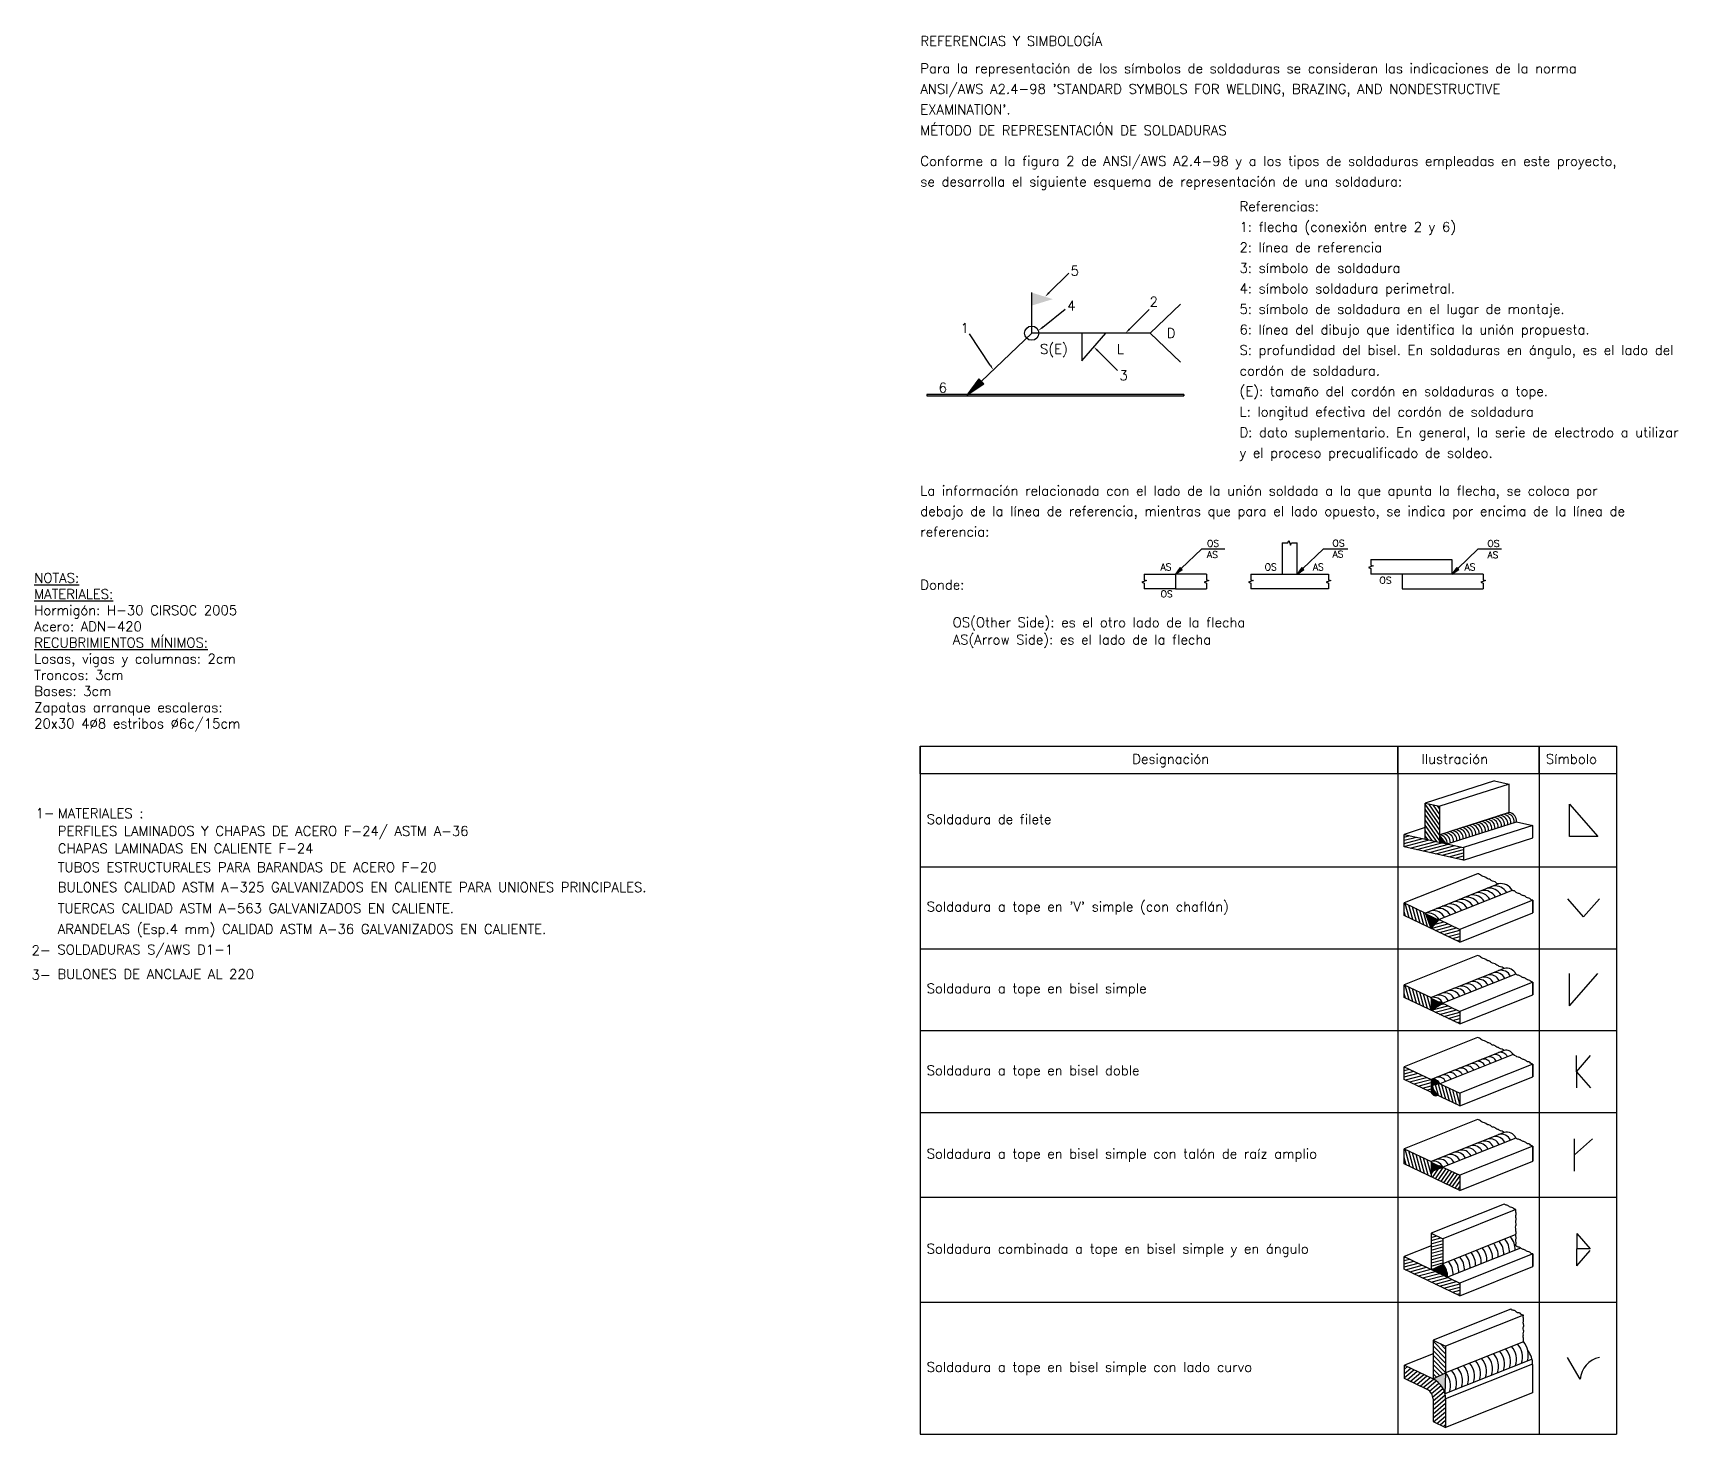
# Model space of a CAD drawing. Header units: metres. Extents: x 177 to 477, y -228 to -48.
# Drawn here: x 439.25 to 464.69, y -127.9 to -106.25 of the extents above; entities that cross this region are included whole.
import ezdxf
from ezdxf.enums import TextEntityAlignment as Align

# ---------------------------------------------------------------- set-up
doc = ezdxf.new("R2010")
doc.units = ezdxf.units.M
doc.layers.add('LEYENDAS', color=160, linetype='Continuous')
doc.styles.get("Standard").update_dxf_attribs({"font": 'romans.shx'})

msp = doc.modelspace()

# ---------------------------------------------------------------- hatches: boundary and pattern name
at = {"layer": 'LEYENDAS', "linetype": 'ByBlock', "ltscale": 0.5}
for points in [[(453.6947599, -111.8462345), (453.9560187, -111.6710643), (453.881669, -111.5932409)], [(457.048355, -111.8347027), (453.0774883, -111.8347027), (453.0774883, -111.8577664), (457.048355, -111.8577664)], [(456.91937, -114.6112731), (457.0240603, -114.5410798), (456.9942673, -114.5098948)], [(458.8008047, -114.6112731), (458.9054946, -114.5410798), (458.8757015, -114.5098949)], [(461.1971027, -114.6112731), (461.3017929, -114.5410798), (461.2719999, -114.5098948)]]:
    msp.add_hatch(color=256, dxfattribs=at).paths.add_polyline_path(points)
for points in [[(460.8737262, -122.4232216), (461.0108581, -122.4887064), (460.9990069, -122.4683744), (460.9833669, -122.4507893), (460.9645566, -122.4366465), (460.9433198, -122.4265053), (460.9204963, -122.4207667), (460.8969886, -122.4196575)], [(460.8737262, -122.4232216), (460.8737262, -122.5207185), (461.0108581, -122.4887064)], [(460.8737262, -122.5207185), (460.8737262, -122.6182147), (460.9759588, -122.6670337)], [(460.8737262, -122.6182147), (460.8798739, -122.632891), (460.888922, -122.6459799), (460.90048, -122.6569163), (460.9140486, -122.6652277), (460.9290421, -122.6705555), (460.944813, -122.6726695), (460.9606803, -122.6714784), (460.9759588, -122.6670337)], [(461.0894134, -127.2813161), (461.0985504, -126.9552349), (460.9045454, -127.0493773), (460.9690932, -127.0903816), (461.0230678, -127.1445528), (461.0638372, -127.2092492)]]:
    msp.add_hatch(color=256, dxfattribs=at).paths.add_polyline_path(points, flags=0)

# ---------------------------------------------------------------- linework, layer by layer
for p, q in [((454.9645445, -110.2637914), (455.2703278, -109.9580082)), ((454.6988168, -110.8869935), (454.6988168, -110.2610876)), ((454.8688509, -110.7951484), (455.2171736, -110.5166381)), ((456.2092927, -110.826592), (456.515076, -110.5208087)), ((454.057828, -111.383123), (453.7387063, -110.8997408)), ((455.7200954, -111.1601669), (456.0258786, -111.4659494)), ((452.972526, -117.2729966), (452.972526, -127.9028966)), ((460.3580149, -117.2729966), (460.3580149, -127.9028966)), ((462.5466482, -117.2729966), (462.5466482, -127.9028966)), ((463.740439, -117.2729966), (463.740439, -127.9028966)), ((461.8566755, -117.8056633), (460.78422, -118.1491251)), ((461.8566755, -117.8056633), (462.0838042, -117.8563215)), ((461.0113488, -118.4891537), (460.78422, -118.1647805)), ((461.0113488, -118.5711102), (460.78422, -118.246737)), ((461.0113488, -118.4071971), (460.8392367, -118.1613959)), ((461.0113488, -118.3252406), (460.9072442, -118.1765641)), ((461.0113488, -118.2432841), (460.9752518, -118.1917323)), ((461.0113488, -118.7567103), (461.0113488, -118.1997833)), ((462.0838042, -118.2958842), (461.0113488, -118.639346)), ((460.78422, -118.5296955), (460.4596149, -118.6336532)), ((461.0113488, -118.6530667), (460.78422, -118.3286935)), ((461.0113488, -118.7350232), (460.78422, -118.41065)), ((460.9613372, -118.7455559), (460.78422, -118.4926065)), ((461.1229506, -118.7816011), (462.1954061, -118.4381393)), ((462.1954061, -118.4381393), (462.4492816, -118.4947627)), ((460.4596149, -118.6767879), (460.5474683, -118.6532476)), ((460.4596149, -118.7254544), (460.6465885, -118.6753551)), ((460.4596149, -118.774121), (460.7457088, -118.6974625)), ((460.4596149, -118.8227875), (460.844829, -118.7195699)), ((460.5522086, -118.8466437), (460.9439492, -118.7416773)), ((460.6513289, -118.8687511), (461.0430695, -118.7637847)), ((460.7504491, -118.8908585), (461.1421897, -118.7858921)), ((460.8933297, -118.7303877), (460.78422, -118.5745631)), ((460.8253221, -118.7152195), (460.78422, -118.6565196)), ((460.8495693, -118.9129659), (461.2413099, -118.8079995)), ((460.9486896, -118.9350733), (461.3404302, -118.8301069)), ((461.0478098, -118.9571807), (461.3768261, -118.8690212)), ((461.1469301, -118.9792881), (461.3768261, -118.9176877)), ((461.2460503, -119.0013955), (461.3768261, -118.9663543)), ((461.3451705, -119.0235029), (461.3768261, -119.0150209)), ((452.972526, -119.1356633), (463.740439, -119.1356633)), ((461.5908076, -119.242449), (460.4596149, -119.6939378)), ((461.916864, -119.39815), (460.7856706, -119.8496396)), ((462.130571, -119.5002018), (460.9993784, -119.9516913)), ((460.5342613, -119.9245768), (460.4743467, -119.7009727)), ((460.5908387, -119.9515942), (460.5309242, -119.7279902)), ((460.6474162, -119.9786116), (460.5875017, -119.7550077)), ((460.7039937, -120.0056291), (460.6440792, -119.7820252)), ((460.7605712, -120.0326465), (460.7006567, -119.8090428)), ((462.4492816, -119.6523957), (461.3180889, -120.1038845)), ((462.4492816, -119.6523957), (462.4492816, -119.847388)), ((463.2324482, -119.9103633), (462.9874077, -119.6309633)), ((463.2324482, -119.9103633), (463.4774887, -119.6309633)), ((460.4776838, -119.8975593), (460.4596149, -119.8301254)), ((460.8171487, -120.0596639), (460.7572342, -119.8360603)), ((460.8737262, -120.0866814), (461.1352937, -120.0165947)), ((460.8737262, -120.0866814), (461.1352937, -120.0165947)), ((460.934912, -120.0209485), (461.0691103, -119.9849903)), ((460.9399094, -120.1182858), (461.201477, -120.0481991)), ((460.9960978, -119.9552157), (461.0029269, -119.9533858)), ((461.0060927, -120.1498902), (461.2676604, -120.0798035)), ((461.0722759, -120.1814947), (461.3180889, -120.1156294)), ((461.1384592, -120.2130991), (461.3180889, -120.1649676)), ((461.2046424, -120.2447036), (461.3180889, -120.2143057)), ((461.2708257, -120.276308), (461.3180889, -120.2636439)), ((452.972526, -120.40143), (463.740439, -120.40143)), ((461.5908076, -120.5082157), (460.4596149, -120.9597045)), ((462.0027529, -120.70683), (460.8737262, -121.1574549)), ((462.1873042, -120.7929867), (461.0560274, -121.2445093)), ((463.0133969, -121.2861966), (463.4514996, -120.7866633)), ((463.0133969, -121.2861966), (463.0133969, -120.7866633)), ((460.4776838, -121.163326), (460.4596149, -121.095892)), ((460.5342613, -121.1903434), (460.4743467, -120.9667393)), ((460.5908387, -121.2173609), (460.5309241, -120.9937567)), ((460.6474162, -121.2443783), (460.5875016, -121.0207742)), ((460.7039937, -121.2713957), (460.6440791, -121.0477916)), ((460.7605712, -121.2984132), (460.7006566, -121.074809)), ((462.4492816, -120.9181624), (461.3180889, -121.3696512)), ((462.4492816, -120.9181624), (462.4492816, -121.1131547)), ((460.8171487, -121.3254306), (460.7572341, -121.1018265)), ((460.8737262, -121.352448), (460.8138115, -121.1288439)), ((460.8737262, -121.352448), (460.8138115, -121.1288439)), ((460.8737262, -121.1683157), (460.870389, -121.1558613)), ((460.8737262, -121.1574549), (460.8737262, -121.352448)), ((460.8737262, -121.352448), (461.0560274, -121.2445093)), ((460.8737262, -121.352448), (461.1352939, -121.2823613)), ((460.9399094, -121.3840525), (461.2014772, -121.3139657)), ((461.0060927, -121.4156569), (461.2676605, -121.3455701)), ((461.0259382, -121.2623248), (461.0691105, -121.2507569)), ((461.0722759, -121.4472614), (461.3180889, -121.3813961)), ((461.1384592, -121.4788658), (461.3180889, -121.4307342)), ((461.2046424, -121.5104702), (461.3180889, -121.4800724)), ((461.2708257, -121.5420747), (461.3180889, -121.5294106)), ((452.972526, -121.6671966), (463.740439, -121.6671966)), ((461.5908076, -121.7739823), (460.4596149, -122.2254711)), ((462.0027529, -121.9725966), (460.8737262, -122.4232216)), ((462.1421341, -122.0371838), (461.0108581, -122.4887064)), ((463.1229226, -122.3021966), (463.3419738, -122.05243)), ((463.1229226, -122.3021966), (463.1229226, -122.05243)), ((460.4596149, -122.2357936), (460.4734617, -122.2320834)), ((460.4596149, -122.2851318), (460.5396449, -122.2636879)), ((460.4596149, -122.33447), (460.6058282, -122.2952923)), ((460.4596149, -122.3838081), (460.6720114, -122.3268968)), ((460.4766269, -122.428588), (460.7381946, -122.3585012)), ((462.4492816, -122.183929), (461.3180889, -122.6354178)), ((462.4492816, -122.183929), (462.4492816, -122.3789214)), ((463.1229226, -122.3021966), (463.3419738, -122.5519633)), ((463.1229226, -122.3021966), (463.1229226, -122.5519633)), ((460.5428101, -122.4601924), (460.8043778, -122.3901057)), ((460.6089933, -122.4917969), (460.870561, -122.4217101)), ((460.6751765, -122.5234013), (460.8737262, -122.4702002)), ((460.7413597, -122.5550058), (460.8737262, -122.5195384)), ((460.8075429, -122.5866102), (460.8737262, -122.5688765)), ((460.8737262, -122.4232216), (460.8737262, -122.6182147)), ((460.8737262, -122.4232216), (461.0560274, -122.510276)), ((461.0108581, -122.4887064), (460.8737262, -122.5207185)), ((460.9759588, -122.6670337), (460.8737262, -122.5207185)), ((460.9113802, -122.5746089), (460.8955737, -122.5156184)), ((460.9868811, -122.6722494), (460.9420074, -122.5047789)), ((461.0434586, -122.6992668), (460.9884412, -122.4939394)), ((461.100036, -122.7262843), (461.0401215, -122.5026804)), ((461.1566135, -122.7533017), (461.096699, -122.5296978)), ((461.213191, -122.7803191), (461.1532764, -122.5567151)), ((461.2697685, -122.8073365), (461.2098539, -122.5837325)), ((461.3180889, -122.8035382), (461.2664314, -122.6107499)), ((452.972526, -122.9329633), (463.740439, -122.9329633)), ((461.5908076, -123.042153), (460.4596149, -123.4936418)), ((462.0027529, -123.2407673), (460.8737262, -123.6913922)), ((462.1873042, -123.326924), (461.0560274, -123.7784466)), ((463.0943388, -123.58913), (463.3705577, -123.3393633)), ((463.0943388, -123.8388966), (463.0943388, -123.3393633)), ((460.489214, -123.7402947), (460.4596149, -123.6298294)), ((460.5457915, -123.7673121), (460.4743467, -123.5006766)), ((460.602369, -123.7943296), (460.5309241, -123.5276941)), ((460.6589465, -123.821347), (460.5875016, -123.5547115)), ((460.715524, -123.8483644), (460.6440791, -123.5817289)), ((460.7721014, -123.8753819), (460.7006566, -123.6087464)), ((460.8286789, -123.9023993), (460.7572341, -123.6357638)), ((462.4492816, -123.4520997), (461.3180889, -123.9035885)), ((462.4492816, -123.4520997), (462.4492816, -123.6846174)), ((460.8737262, -123.8863853), (460.8138115, -123.6627812)), ((460.8737262, -123.702253), (460.870389, -123.6897987)), ((460.8737262, -123.6913922), (460.8737262, -123.9239107)), ((460.8737262, -123.8464433), (461.0560274, -123.7784466)), ((460.8737262, -123.8863853), (460.9115803, -123.8323241)), ((460.8976348, -123.9353278), (460.9903246, -123.8029532)), ((460.9412349, -123.9561481), (461.0632484, -123.7818948)), ((460.9848349, -123.9769684), (461.1068484, -123.8027151)), ((461.0284349, -123.9977887), (461.1504485, -123.8235354)), ((461.072035, -124.018609), (461.1940485, -123.8443556)), ((461.115635, -124.0394293), (461.2376486, -123.8651759)), ((461.159235, -124.0602496), (461.2812486, -123.8859962)), ((461.2028351, -124.0810699), (461.3180889, -123.9164704)), ((461.2464351, -124.1018902), (461.3180889, -123.999558)), ((461.2900351, -124.1227105), (461.3180889, -124.0826455)), ((452.972526, -124.2410633), (463.740439, -124.2410633)), ((462.0043663, -124.3468966), (460.8740986, -124.7980163)), ((462.1867509, -124.4338149), (461.056283, -124.8850149)), ((460.8740986, -124.7980163), (461.056283, -124.8850149)), ((460.8740986, -124.7980163), (460.8740986, -125.3581351)), ((460.8740986, -124.8134053), (460.8947417, -124.807874)), ((460.8740986, -124.8627118), (460.9608824, -124.8394582)), ((460.8740986, -124.9120184), (461.0270232, -124.8710424)), ((460.8740986, -124.9613249), (461.056283, -124.9125088)), ((462.1868341, -124.8184958), (461.056283, -125.2697288)), ((461.056283, -124.8850149), (461.056283, -125.4451336)), ((463.1291438, -124.8040966), (463.3357526, -125.0396766)), ((463.1291438, -124.8040966), (463.1291438, -125.0396766)), ((460.8740986, -124.9953347), (460.460253, -125.1605115)), ((460.460253, -125.1605115), (461.3181763, -125.5701953)), ((460.460253, -125.1708274), (460.4740909, -125.1671195)), ((460.8740986, -125.0106314), (461.056283, -124.9618153)), ((460.8740986, -125.0599379), (461.056283, -125.0111219)), ((460.8740986, -125.1092445), (461.056283, -125.0604284)), ((460.8740986, -125.158551), (461.056283, -125.1097349)), ((460.8740986, -125.2078575), (461.056283, -125.1590414)), ((462.2583544, -125.0280539), (461.1278032, -125.4792868)), ((462.4486435, -125.118996), (461.3181763, -125.5701953)), ((462.4486435, -125.118996), (462.4486435, -125.3138633)), ((463.1291438, -125.30363), (463.1291438, -125.0396766)), ((463.3357526, -125.0396766), (463.1291438, -125.0396766)), ((463.1291438, -125.30363), (463.3357526, -125.06805)), ((460.460253, -125.2201339), (460.5402316, -125.1987037)), ((460.460253, -125.2694404), (460.6063723, -125.2302879)), ((460.460253, -125.3187469), (460.672513, -125.2618721)), ((460.477254, -125.363498), (460.7386537, -125.2934563)), ((460.5433948, -125.3950822), (460.8047944, -125.3250405)), ((460.6095356, -125.4266664), (460.8709351, -125.3566247)), ((460.6756764, -125.4582506), (460.9370758, -125.3882089)), ((460.7418172, -125.4898348), (461.0032165, -125.4197931)), ((460.8740986, -125.257164), (461.056283, -125.2083479)), ((460.8740986, -125.3064705), (461.056283, -125.2576545)), ((460.8740986, -125.3557771), (461.056283, -125.306961)), ((460.9370762, -125.3882088), (461.056283, -125.3562675)), ((461.0032169, -125.419793), (461.056283, -125.405574)), ((461.056283, -125.2697288), (461.056283, -125.4451336)), ((461.056283, -125.2697904), (461.0562986, -125.2697747)), ((461.056283, -125.2866284), (461.0605831, -125.2823283)), ((461.056283, -125.3034665), (461.0648675, -125.294882)), ((461.056283, -125.3203046), (461.069152, -125.3074356)), ((461.056283, -125.3371427), (461.0734364, -125.3199893)), ((461.056283, -125.3539808), (461.0777209, -125.3325429)), ((461.056283, -125.3708189), (461.0820053, -125.3450965)), ((461.056283, -125.3876569), (461.0862897, -125.3576502)), ((461.056283, -125.404495), (461.0905742, -125.3702038)), ((461.056283, -125.4213331), (461.0948586, -125.3827575)), ((461.056283, -125.4381712), (461.0991431, -125.3953111)), ((461.0629668, -125.4483254), (461.1034275, -125.4078648)), ((461.0743629, -125.4537674), (461.107712, -125.4204184)), ((460.807958, -125.5214189), (461.0693574, -125.4513773)), ((460.8740988, -125.5530031), (461.1354984, -125.4829614)), ((460.9402395, -125.5845873), (461.2016393, -125.5145456)), ((461.0063803, -125.6161715), (461.2677802, -125.5461297)), ((461.0725211, -125.6477557), (461.3181763, -125.5819326)), ((461.085759, -125.4592094), (461.1119964, -125.432972)), ((461.0971551, -125.4646514), (461.1162808, -125.4455257)), ((461.1085512, -125.4700934), (461.1205653, -125.4580793)), ((461.1199473, -125.4755354), (461.1248497, -125.470633)), ((461.1386619, -125.6793398), (461.3181763, -125.6312392)), ((461.2048027, -125.710924), (461.3181763, -125.6805457)), ((452.972526, -125.8666633), (463.740439, -125.8666633)), ((461.2709435, -125.7425082), (461.3181763, -125.7298522)), ((462.108148, -125.9725268), (460.9045454, -126.4529164)), ((462.3023663, -126.0650846), (461.0985504, -126.5455597)), ((460.9045454, -126.6630374), (460.4638482, -126.8389313)), ((460.9045454, -126.4529164), (461.0985504, -126.5455597)), ((460.9045454, -126.4529164), (460.9045454, -127.0493773)), ((460.9045454, -126.4679253), (461.0985504, -126.6619304)), ((460.9045454, -126.5396493), (461.0985504, -126.7336543)), ((460.9045454, -126.6113733), (461.0985504, -126.8053783)), ((460.9045454, -126.6830972), (461.0985504, -126.8771023)), ((461.0130972, -126.5047532), (461.0985504, -126.5902064)), ((462.3024549, -126.4747247), (461.0985504, -126.9552349)), ((461.0985504, -126.5455597), (461.0985504, -126.9552349)), ((460.4638482, -126.8984093), (460.5090226, -126.8605034)), ((460.4638482, -126.9646155), (460.5593073, -126.8845158)), ((460.4638482, -127.0308218), (460.6095919, -126.9085282)), ((460.5022683, -127.0647897), (460.6598765, -126.9325407)), ((460.9045454, -126.7548212), (461.0985504, -126.9488262)), ((460.9045454, -126.8265452), (461.0545747, -126.9765745)), ((460.9045454, -126.8982691), (461.0062841, -127.0000078)), ((462.4358984, -126.7438984), (461.0894134, -127.2813161)), ((462.4450482, -126.8229775), (461.0985631, -127.3603952)), ((462.4450354, -126.8259726), (462.4450354, -127.2638479)), ((463.1817035, -127.0562298), (462.9861747, -126.7175633)), ((460.5525529, -127.0888022), (460.7101611, -126.9565531)), ((460.6028375, -127.1128146), (460.7604458, -126.9805655)), ((460.6531221, -127.136827), (460.8107304, -127.0045779)), ((460.7034067, -127.1608395), (460.861015, -127.0285903)), ((460.7536913, -127.1848519), (460.9105669, -127.0532176)), ((460.8039759, -127.2088643), (460.9553962, -127.0818075)), ((460.8487038, -127.2375394), (460.9940939, -127.1155426)), ((460.8806703, -127.2769225), (461.0285305, -127.152853)), ((460.9008182, -127.3262227), (461.055469, -127.1964552)), ((460.9045454, -126.9699931), (460.9579935, -127.0234412)), ((460.9045454, -127.0417171), (460.9097029, -127.0468746)), ((460.9045454, -127.3893015), (461.0764918, -127.2450212)), ((460.9045454, -127.4555077), (461.091782, -127.2983974)), ((460.9045454, -127.5217139), (461.0981227, -127.3592832)), ((460.9045454, -127.5879202), (461.0985504, -127.4251306)), ((462.4450354, -127.2638479), (461.0985504, -127.8012665)), ((461.0985504, -127.3633903), (461.0985504, -127.8012665)), ((460.9045454, -127.6541264), (461.0985504, -127.4913368)), ((460.9134389, -127.7128701), (461.0985504, -127.5575431)), ((460.9637235, -127.7368826), (461.0985504, -127.6237493)), ((461.0140081, -127.760895), (461.0985504, -127.6899556)), ((452.972526, -127.9028966), (463.740439, -127.9028966)), ((461.0642927, -127.7849074), (461.0985504, -127.7561618))]:
    msp.add_line(p, q, dxfattribs=at)
for points in [[(456.9994461, -110.4398982), (456.5314627, -110.8869935), (456.9994461, -111.3340888)], [(456.5314627, -110.8869935), (454.6988168, -110.8869935), (453.9188438, -111.6321526)], [(455.4730885, -110.8869935), (455.4730885, -111.3125358), (455.8462992, -110.8869935)], [(453.6947599, -111.8462345), (453.6947599, -111.8462345)], [(453.6947599, -111.8462345), (453.6947599, -111.8462345)], [(457.048355, -111.8347027), (457.048355, -111.8577664)], [(457.6848811, -114.2268914), (457.32171, -114.2268914), (457.0091638, -114.5254873)], [(458.5730481, -114.1277787), (458.660452, -114.1277787), (458.6736892, -114.0914096), (458.7001636, -114.1641473), (458.7134007, -114.1277787), (458.8008047, -114.1277787)], [(458.5730481, -114.1277787), (458.5730481, -114.6112731), (458.8008047, -114.6112731), (458.8008047, -114.1277787)], [(459.5852133, -114.2268914), (459.2031447, -114.2268914), (458.8905981, -114.5254873)], [(461.9641733, -114.2268914), (461.5994431, -114.2268914), (461.2868964, -114.5254873)], [(459.9434449, -114.3835165), (459.9434449, -114.4709204), (459.9798136, -114.4841576), (459.9070758, -114.510632), (459.9434449, -114.5238692), (459.9434449, -114.6112731)], [(459.9434449, -114.3835165), (461.1971027, -114.3835165), (461.1971027, -114.6112731), (459.9434449, -114.6112731)], [(456.4358755, -114.6112731), (456.4358755, -114.6986767), (456.4722446, -114.7119139), (456.3995065, -114.7383883), (456.4358755, -114.7516255), (456.4358755, -114.8390294)], [(456.4358755, -114.6112731), (456.91937, -114.6112731), (456.91937, -114.8390294), (456.4358755, -114.8390294)], [(456.91937, -114.6112731), (456.91937, -114.6112731)], [(456.91937, -114.6112731), (456.91937, -114.6112731)], [(457.4028645, -114.6112731), (456.91937, -114.6112731), (456.91937, -114.8390294), (457.4028645, -114.8390294)], [(457.4028645, -114.6112731), (457.4028645, -114.6986767), (457.4392332, -114.7119139), (457.3664954, -114.7383883), (457.4028645, -114.7516255), (457.4028645, -114.8390294)], [(458.0879073, -114.6112731), (458.0879073, -114.6986767), (458.1242764, -114.7119139), (458.0515383, -114.7383883), (458.0879073, -114.7516255), (458.0879073, -114.8390294)], [(458.0879073, -114.6112731), (459.2859454, -114.6112731)], [(458.8008047, -114.6112731), (458.8008047, -114.6112731)], [(458.8008047, -114.6112731), (458.8008047, -114.6112731)], [(459.2859454, -114.6112731), (459.2859454, -114.6986767), (459.3223141, -114.7119139), (459.2495764, -114.7383883), (459.2859454, -114.7516255), (459.2859454, -114.8390294)], [(461.6805971, -114.6112731), (460.426939, -114.6112731), (460.426939, -114.8390294), (461.6805971, -114.8390294)], [(461.1971027, -114.6112731), (461.1971027, -114.6112731)], [(461.1971027, -114.6112731), (461.1971027, -114.6112731)], [(461.6805971, -114.6112731), (461.6805971, -114.6986767), (461.7169662, -114.7119139), (461.6442285, -114.7383883), (461.6805971, -114.7516255), (461.6805971, -114.8390294)], [(459.2859454, -114.8390294), (458.0879073, -114.8390294)], [(462.0838042, -118.2958842), (462.0838042, -117.8563215), (461.0113488, -118.1997833)], [(460.78422, -118.7060522), (460.78422, -118.1491251), (461.0113488, -118.1997833)], [(461.916864, -119.39815), (461.9066053, -119.396586), (461.8898975, -119.3910532), (461.8766744, -119.380324), (461.863906, -119.3687406), (461.8464477, -119.3618878), (461.8264474, -119.3590081), (461.8152221, -119.354499), (461.8043877, -119.3461489), (461.7929545, -119.3359307), (461.7786731, -119.3275168), (461.7653216, -119.3244735), (461.7538463, -119.3223172), (461.7398899, -119.3166081), (461.7208855, -119.3029932), (461.7000507, -119.2919697), (461.6813428, -119.287586), (461.6643618, -119.2822454), (461.6502845, -119.272064), (461.6378591, -119.2603951), (461.6255493, -119.2521988), (461.6074253, -119.2458998), (461.5908076, -119.242449)], [(462.1873042, -119.5272201), (462.1822412, -119.5205098), (462.1753276, -119.514505), (462.1657091, -119.5072986), (462.1559832, -119.5045427), (462.1452697, -119.5057976), (462.1368535, -119.5036954), (462.130571, -119.5002018)], [(462.4492816, -119.6523957), (462.4293466, -119.6486537), (462.4136152, -119.6360887), (462.4003537, -119.6244198), (462.3863035, -119.6195025), (462.3649823, -119.6164186), (462.3484471, -119.6076534), (462.3385247, -119.5988245), (462.3295538, -119.5912496), (462.3210431, -119.5862655), (462.3100196, -119.5830961), (462.2988618, -119.5811613), (462.2867674, -119.5779138), (462.277666, -119.5731496), (462.2694119, -119.5673609), (462.2562158, -119.5576344), (462.2491355, -119.5534338), (462.2388723, -119.5494388), (462.2241661, -119.5459947), (462.2109211, -119.5426753), (462.2004305, -119.5379906), (462.1917306, -119.5313493), (462.1873042, -119.5272201)], [(460.9993784, -119.9516913), (461.3180889, -120.1038845), (461.3180889, -120.2988776), (460.4596149, -119.8889309), (460.4596149, -119.6939378), (460.7856706, -119.8496396)], [(461.3180889, -120.2988776), (462.4492816, -119.847388), (462.4492816, -119.6523957)], [(460.9993784, -119.9516913), (460.8737262, -120.0866814), (460.7856706, -119.8496396)], [(462.0027529, -120.70683), (461.9907665, -120.6978561), (461.9746584, -120.6882842), (461.9480911, -120.68145), (461.9282635, -120.673575), (461.916864, -120.6639167), (461.9066053, -120.6623526), (461.8898975, -120.6568199), (461.8766744, -120.6460906), (461.863906, -120.6345073), (461.8464477, -120.6276544), (461.8264474, -120.6247747), (461.8152221, -120.6202657), (461.8043877, -120.6119155), (461.7929545, -120.6016974), (461.7786731, -120.5932834), (461.7653216, -120.5902401), (461.7538463, -120.5880839), (461.7398899, -120.5823748), (461.7208855, -120.5687598), (461.7000507, -120.5577364), (461.6813428, -120.5533527), (461.6643618, -120.5480121), (461.6502845, -120.5378307), (461.6378591, -120.5261618), (461.6255493, -120.5179655), (461.6074253, -120.5116665), (461.5908076, -120.5082157)], [(462.4492816, -120.9181624), (462.4293466, -120.9144203), (462.4136152, -120.9018553), (462.4003537, -120.8901864), (462.3863035, -120.8852691), (462.3649823, -120.8821853), (462.3484471, -120.8734201), (462.3385247, -120.8645911), (462.3295538, -120.8570163), (462.3210431, -120.8520321), (462.3100196, -120.8488628), (462.2988618, -120.8469279), (462.2867674, -120.8436805), (462.277666, -120.8389163), (462.2694119, -120.8331276), (462.2562158, -120.823401), (462.2491355, -120.8192004), (462.2388723, -120.8152055), (462.2241661, -120.8117614), (462.2109211, -120.8084419), (462.2004305, -120.8037573), (462.1917306, -120.797116), (462.1873042, -120.7929867)], [(460.9993784, -121.217458), (461.3180889, -121.3696512), (461.3180889, -121.5646443), (460.4596149, -121.1546976), (460.4596149, -120.9597045), (460.8737262, -121.1574549)], [(461.3180889, -121.5646443), (462.4492816, -121.1131547), (462.4492816, -120.9181624)], [(462.0027529, -121.9725966), (461.9907665, -121.9636228), (461.9746584, -121.9540508), (461.9480911, -121.9472167), (461.9282635, -121.9393416), (461.916864, -121.9296834), (461.9066053, -121.9281193), (461.8898975, -121.9225866), (461.8766744, -121.9118573), (461.863906, -121.900274), (461.8464477, -121.8934211), (461.8264474, -121.8905414), (461.8152221, -121.8860323), (461.8043877, -121.8776822), (461.7929545, -121.867464), (461.7786731, -121.8590501), (461.7653216, -121.8560068), (461.7538463, -121.8538506), (461.7398899, -121.8481415), (461.7208855, -121.8345265), (461.7000507, -121.8235031), (461.6813428, -121.8191193), (461.6643618, -121.8137787), (461.6502845, -121.8035973), (461.6378591, -121.7919285), (461.6255493, -121.7837322), (461.6074253, -121.7774332), (461.5908076, -121.7739823)], [(462.4492816, -122.183929), (462.4293466, -122.180187), (462.4136152, -122.167622), (462.4003537, -122.1559531), (462.3863035, -122.1510358), (462.3649823, -122.147952), (462.3484471, -122.1391868), (462.3385247, -122.1303578), (462.3295538, -122.1227829), (462.3210431, -122.1177988), (462.3100196, -122.1146294), (462.2988618, -122.1126946), (462.2867674, -122.1094472), (462.277666, -122.1046829), (462.2694119, -122.0988943), (462.2562158, -122.0891677), (462.2491355, -122.0849671), (462.2388723, -122.0809722), (462.2241661, -122.0775281), (462.2019586, -122.0698939), (462.1907482, -122.0613839), (462.1656363, -122.0533212), (462.1421341, -122.0371838)], [(461.0560274, -122.510276), (461.3180889, -122.6354178), (461.3180889, -122.8304109), (460.4596149, -122.4204642), (460.4596149, -122.2254711), (460.8737262, -122.4232216)], [(461.3180889, -122.8304109), (462.4492816, -122.3789214), (462.4492816, -122.183929)], [(462.0027529, -123.2407673), (461.9907665, -123.2317935), (461.9746584, -123.2222215), (461.9480911, -123.2153874), (461.9282635, -123.2075123), (461.916864, -123.197854), (461.9066053, -123.1962899), (461.8898975, -123.1907572), (461.8766744, -123.1800279), (461.863906, -123.1684446), (461.8464477, -123.1615917), (461.8264474, -123.158712), (461.8152221, -123.154203), (461.8043877, -123.1458528), (461.7929545, -123.1356347), (461.7786731, -123.1272207), (461.7653216, -123.1241774), (461.7538463, -123.1220212), (461.7398899, -123.1163121), (461.7208855, -123.1026972), (461.7000507, -123.0916737), (461.6813428, -123.08729), (461.6643618, -123.0819494), (461.6502845, -123.071768), (461.6378591, -123.0600991), (461.6255493, -123.0519028), (461.6074253, -123.0456038), (461.5908076, -123.042153)], [(462.4492816, -123.4520997), (462.4293466, -123.4483576), (462.4136152, -123.4357926), (462.4003537, -123.4241238), (462.3863035, -123.4192064), (462.3649823, -123.4161226), (462.3484471, -123.4073574), (462.3385247, -123.3985284), (462.3295538, -123.3909536), (462.3210431, -123.3859695), (462.3100196, -123.3828001), (462.2988618, -123.3808653), (462.2867674, -123.3776178), (462.277666, -123.3728536), (462.2694119, -123.3670649), (462.2562158, -123.3573383), (462.2491355, -123.3531378), (462.2388723, -123.3491428), (462.2241661, -123.3456987), (462.2109211, -123.3423792), (462.2004305, -123.3376946), (462.1917306, -123.3310533), (462.1873042, -123.326924)], [(460.9993784, -123.7513953), (461.3180889, -123.9035885), (461.3180889, -124.136107), (460.4596149, -123.7261602), (460.4596149, -123.4936418), (460.8737262, -123.6913922)], [(461.3180889, -124.136107), (462.4492816, -123.6846174), (462.4492816, -123.4520997)], [(462.1867509, -124.7239753), (462.1815352, -124.7043868), (462.1860878, -124.6847886), (462.1908963, -124.6678036), (462.189277, -124.6530145), (462.182871, -124.6324608), (462.183651, -124.6137747), (462.1873366, -124.6010227), (462.1903022, -124.5896703), (462.1911288, -124.5798487), (462.1892387, -124.5685436), (462.1861756, -124.5576487), (462.1838925, -124.545343), (462.1842668, -124.5350842), (462.1859311, -124.5251471), (462.1890159, -124.5090575), (462.1897532, -124.5008627), (462.1889334, -124.4898876), (462.1857031, -124.4751428), (462.1829895, -124.4617699), (462.1867509, -124.4338149), (462.1668279, -124.4300753), (462.1511066, -124.4175191), (462.1378544, -124.4058577), (462.1238124, -124.4009428), (462.1025049, -124.3978617), (462.0859811, -124.3891013), (462.0760643, -124.380278), (462.0670999, -124.3727088), (462.0585939, -124.3677279), (462.0475783, -124.3645597), (462.0364276, -124.3626269), (462.0243402, -124.3593808), (462.0152446, -124.3546204), (462.0069966, -124.3488354), (462.0043663, -124.3468966)], [(462.4486435, -125.118996), (462.4287213, -125.1152564), (462.413, -125.1026995), (462.399747, -125.0910381), (462.3857058, -125.0861239), (462.3643983, -125.083042), (462.3478737, -125.0742825), (462.3379576, -125.0654592), (462.3289926, -125.0578892), (462.3204873, -125.0529082), (462.3094709, -125.0497409), (462.2983203, -125.0478073), (462.2862336, -125.0445619), (462.277138, -125.0398008), (462.2688892, -125.0340158), (462.2557015, -125.0242955), (462.2486258, -125.0200976), (462.2383692, -125.0161052), (462.2236724, -125.0126633), (462.2104359, -125.009346), (462.1999521, -125.0046643), (462.182313, -124.9911983), (462.1860878, -124.9749483), (462.1908963, -124.9579632), (462.189277, -124.9431749), (462.182871, -124.9226212), (462.183651, -124.9039343), (462.1873366, -124.8911831), (462.1903022, -124.8798307), (462.1911288, -124.8700091), (462.1892387, -124.8587032), (462.1861756, -124.8478091), (462.1838925, -124.8355034), (462.1842668, -124.8252438), (462.1859311, -124.8153074), (462.1890159, -124.7992179), (462.1897532, -124.7910231), (462.1889334, -124.7800472), (462.1857031, -124.7653032), (462.1829895, -124.7519302), (462.182694, -124.7404518), (462.1849343, -124.729746), (462.1867509, -124.7239753)], [(460.9996702, -125.4180997), (461.3181763, -125.5701953), (461.3181763, -125.7650633), (460.460253, -125.3553795), (460.460253, -125.1605115), (460.8740986, -125.3581351)], [(461.3181763, -125.7650633), (462.4486435, -125.3138633), (462.4486435, -125.118996)], [(462.3023663, -126.3740714), (462.2968122, -126.353212), (462.3016602, -126.3323422), (462.3067806, -126.3142551), (462.3050562, -126.2985065), (462.2982346, -126.2766192), (462.2990653, -126.2567207), (462.30299, -126.2431413), (462.306148, -126.2310524), (462.3070282, -126.2205935), (462.3050155, -126.2085549), (462.3017537, -126.1969531), (462.2993224, -126.183849), (462.299721, -126.1729245), (462.3014933, -126.1623427), (462.3047783, -126.1452092), (462.3055634, -126.1364827), (462.3046904, -126.1247954), (462.3012505, -126.109094), (462.2983608, -126.0948533), (462.3023663, -126.0650846), (462.2811506, -126.0611023), (462.2644093, -126.0477314), (462.2502973, -126.0353134), (462.2353442, -126.0300796), (462.2126542, -126.0267986), (462.1950583, -126.0174699), (462.184498, -126.0080741), (462.174952, -126.0000137), (462.1658941, -125.9947096), (462.1541637, -125.9913359), (462.1422896, -125.9892777), (462.1294179, -125.985821), (462.1197322, -125.9807517), (462.110949, -125.9745914), (462.108148, -125.9725268)], [(462.3014933, -126.4713294), (462.3047783, -126.4541959), (462.3055634, -126.4454695), (462.3046904, -126.4337814), (462.3012505, -126.4180808), (462.2983608, -126.4038401), (462.2980461, -126.391617), (462.3004318, -126.3802165), (462.3023663, -126.3740714)], [(460.8156105, -127.2144202), (460.4638482, -127.0464429), (460.4638482, -126.8389313), (460.9045454, -127.0493773)], [(460.9045454, -127.0493773), (461.0985504, -126.9552349), (461.0894134, -127.2813161)], [(460.9045454, -127.3600653), (460.9045454, -127.7086232), (461.0985504, -127.8012665)]]:
    msp.add_lwpolyline(points, dxfattribs=at)
for points in [[(453.6947599, -111.8462345), (453.9560187, -111.6710643), (453.881669, -111.5932409)], [(457.048355, -111.8347027), (453.0774883, -111.8347027), (453.0774883, -111.8577664), (457.048355, -111.8577664)], [(456.91937, -114.6112731), (457.0240603, -114.5410798), (456.9942673, -114.5098948)], [(458.8008047, -114.6112731), (458.9054946, -114.5410798), (458.8757015, -114.5098949)], [(461.1971027, -114.6112731), (461.3017929, -114.5410798), (461.2719999, -114.5098948)], [(452.972526, -117.2729966), (460.3580149, -117.2729966), (460.3580149, -117.69633), (452.972526, -117.69633)], [(460.3580149, -117.2729966), (462.5466482, -117.2729966), (462.5466482, -117.69633), (460.3580149, -117.69633)], [(462.5466482, -117.2729966), (463.740439, -117.2729966), (463.740439, -117.69633), (462.5466482, -117.69633)], [(463.4514994, -118.6657633), (463.013397, -118.6657633), (463.013397, -118.16623), (463.4514994, -118.6657633)], [(462.4492816, -118.4947627), (461.3768261, -118.8382245), (461.3768261, -119.0305633), (462.4492816, -118.6871014), (462.4492816, -118.4947627)], [(460.4596149, -118.6336532), (461.3768261, -118.8382245), (461.3768261, -119.0305633), (460.4596149, -118.8259919), (460.4596149, -118.6336532)], [(461.056283, -125.2697288), (461.1278032, -125.4792868), (461.056283, -125.4451336), (461.056283, -125.2697288)]]:
    msp.add_lwpolyline(points, close=True, dxfattribs=at)
msp.add_circle((454.6988168, -110.8869935), 0.1102576, dxfattribs=at)
for centre, radius, start, end in [((462.0605376, -118.4290426), 0.1351757, 356.14116895, 80.08865326), ((461.2841898, -118.6776731), 0.1351757, 356.14116895, 80.08865326), ((461.3335413, -118.6618686), 0.1351757, 356.14116895, 80.08865326), ((461.382892, -118.6460634), 0.1351757, 356.14116895, 80.08865326), ((461.4322436, -118.6302582), 0.1351757, 356.14116895, 80.08865326), ((461.4815951, -118.614453), 0.1351757, 356.14116895, 80.08865326), ((461.5309458, -118.5986477), 0.1351757, 356.14116895, 80.08865326), ((461.5802974, -118.5828425), 0.1351757, 356.14116895, 80.08865326), ((461.6296489, -118.5670373), 0.1351757, 356.14116895, 80.08865326), ((461.6790004, -118.5512328), 0.1351757, 356.14116895, 80.08865326), ((461.7283512, -118.5354276), 0.1351757, 356.14116895, 80.08865326), ((461.7777027, -118.5196224), 0.1351757, 356.14116895, 80.08865326), ((461.8270542, -118.5038172), 0.1351757, 356.14116895, 80.08865326), ((461.876405, -118.488012), 0.1351757, 356.14116895, 80.08865326), ((461.9257565, -118.4722067), 0.1351757, 356.14116895, 80.08865326), ((461.975108, -118.4564015), 0.1351757, 356.14116895, 80.08865326), ((462.0244595, -118.440597), 0.1351757, 356.14116895, 80.08865326), ((460.9880821, -118.7725044), 0.1351757, 356.14116895, 80.08865326), ((461.0374329, -118.7566992), 0.1351757, 356.14116895, 80.08865326), ((461.0867844, -118.740894), 0.1351757, 356.14116895, 80.08865326), ((461.1361359, -118.7250887), 0.1351757, 356.14116895, 80.08865326), ((461.1854867, -118.7092835), 0.1351757, 356.14116895, 80.08865326), ((461.2348382, -118.6934783), 0.1351757, 356.14116895, 80.08865326), ((461.5142438, -119.7801861), 0.2111215, 30.35816878, 98.59010832), ((461.6013732, -119.7454106), 0.2111215, 30.35816878, 98.59010832), ((461.6885034, -119.7106343), 0.2111215, 30.35816878, 98.59010832), ((461.7756328, -119.6758588), 0.2111215, 30.35816878, 98.59010832), ((461.8627629, -119.6410825), 0.2111215, 30.35816878, 98.59010832), ((461.9483981, -119.6069037), 0.2111215, 30.35816878, 98.59010832), ((460.9043349, -120.023617), 0.2111215, 30.35816878, 98.59010832), ((460.991465, -119.9888415), 0.2111215, 30.35816878, 98.59010832), ((461.0785944, -119.9540652), 0.2111215, 30.35816878, 98.59010832), ((461.1657246, -119.9192897), 0.2111215, 30.35816878, 98.59010832), ((461.252854, -119.8845134), 0.2111215, 30.35816878, 98.59010832), ((461.3399842, -119.8497379), 0.2111215, 30.35816878, 98.59010832), ((461.4271136, -119.8149624), 0.2111215, 30.35816878, 98.59010832), ((460.8172054, -120.0583925), 0.2111215, 30.35816878, 98.59010832), ((461.6981639, -120.9945505), 0.1553866, 23.92820721, 105.02006988), ((461.7852941, -120.959775), 0.1553866, 23.92820721, 105.02006988), ((461.8724235, -120.9249987), 0.1553866, 23.92820721, 105.02006988), ((461.9595536, -120.8902232), 0.1553866, 23.92820721, 105.02006988), ((462.0425193, -120.8623861), 0.1605583, 25.60966646, 104.33985438), ((461.0882557, -121.2379814), 0.1553866, 23.92820721, 105.02006988), ((461.1753851, -121.2032059), 0.1553866, 23.92820721, 105.02006988), ((461.2625153, -121.1684296), 0.1553866, 23.92820721, 105.02006988), ((461.3496447, -121.1336541), 0.1553866, 23.92820721, 105.02006988), ((461.4367749, -121.0988778), 0.1553866, 23.92820721, 105.02006988), ((461.5239043, -121.0641023), 0.1553866, 23.92820721, 105.02006988), ((461.6110345, -121.029326), 0.1553866, 23.92820721, 105.02006988), ((460.9139961, -121.3075332), 0.1553866, 23.92820721, 105.02006988), ((461.0011256, -121.2727569), 0.1553866, 23.92820721, 105.02006988), ((461.6873603, -122.224861), 0.1183483, 24.53135989, 104.4169745), ((461.7744905, -122.1900854), 0.1183483, 24.53135989, 104.4169745), ((461.8616199, -122.1553092), 0.1183483, 24.53135989, 104.4169745), ((461.9487501, -122.1205337), 0.1183483, 24.53135989, 104.4169745), ((462.0309307, -122.0944783), 0.1250961, 27.2585244, 103.0172959), ((461.0774514, -122.4682918), 0.1183483, 24.53135989, 104.4169745), ((461.1645816, -122.4335163), 0.1183483, 24.53135989, 104.4169745), ((461.2517118, -122.39874), 0.1183483, 24.53135989, 104.4169745), ((461.3388412, -122.3639645), 0.1183483, 24.53135989, 104.4169745), ((461.4259713, -122.3291883), 0.1183483, 24.53135989, 104.4169745), ((461.5131008, -122.2944127), 0.1183483, 24.53135989, 104.4169745), ((461.6002309, -122.2596365), 0.1183483, 24.53135989, 104.4169745), ((460.9470455, -122.596128), 0.0765743, 196.76430657, 292.18401022), ((460.9031918, -122.5378436), 0.1183483, 24.53135989, 104.4169745), ((460.990322, -122.5030673), 0.1183483, 24.53135989, 104.4169745), ((461.6981639, -123.5284878), 0.1553866, 23.92820721, 105.02006988), ((461.7852941, -123.4937123), 0.1553866, 23.92820721, 105.02006988), ((461.8724235, -123.458936), 0.1553866, 23.92820721, 105.02006988), ((461.9595536, -123.4241605), 0.1553866, 23.92820721, 105.02006988), ((462.0425193, -123.3963235), 0.1605583, 25.60966646, 104.33985438), ((461.0882557, -123.7719187), 0.1553866, 23.92820721, 105.02006988), ((461.1753851, -123.7371432), 0.1553866, 23.92820721, 105.02006988), ((461.2625153, -123.7023669), 0.1553866, 23.92820721, 105.02006988), ((461.3496447, -123.6675914), 0.1553866, 23.92820721, 105.02006988), ((461.4367749, -123.6328151), 0.1553866, 23.92820721, 105.02006988), ((461.5239043, -123.5980396), 0.1553866, 23.92820721, 105.02006988), ((461.6110345, -123.5632633), 0.1553866, 23.92820721, 105.02006988), ((460.9139961, -123.8414705), 0.1553866, 23.92820721, 105.02006988), ((461.0011256, -123.8066942), 0.1553866, 23.92820721, 105.02006988), ((461.7926916, -125.0799864), 0.2934185, 356.67636882, 41.01218678), ((461.8797659, -125.0452332), 0.2934185, 356.67636882, 41.01218678), ((461.0961004, -125.3580151), 0.2934185, 356.67636882, 41.01218678), ((461.1831739, -125.3232611), 0.2934185, 356.67636882, 41.01218678), ((461.2702482, -125.2885079), 0.2934185, 356.67636882, 41.01218678), ((461.3573217, -125.253754), 0.2934185, 356.67636882, 41.01218678), ((461.444396, -125.2190008), 0.2934185, 356.67636882, 41.01218678), ((461.5314703, -125.1842476), 0.2934185, 356.67636882, 41.01218678), ((461.6185438, -125.1494936), 0.2934185, 356.67636882, 41.01218678), ((461.7056181, -125.1147404), 0.2934185, 356.67636882, 41.01218678), ((460.8348783, -125.4622755), 0.2934185, 356.67636882, 41.01218678), ((460.9219525, -125.4275223), 0.2934185, 356.67636882, 41.01218678), ((461.0090261, -125.3927683), 0.2934185, 356.67636882, 41.01218678), ((461.5118453, -126.9012155), 0.3124563, 342.80683677, 41.01218678), ((461.6045692, -126.8642074), 0.3124563, 342.80683677, 41.01218678), ((461.6972923, -126.8271985), 0.3124563, 342.80683677, 41.01218678), ((461.7900162, -126.7901904), 0.3124563, 342.80683677, 41.01218678), ((461.8827393, -126.7531815), 0.3124563, 342.80683677, 41.01218678), ((461.9754632, -126.7161734), 0.3124563, 342.80683677, 41.01218678), ((462.0657232, -126.6763691), 0.3124563, 342.80683677, 41.01218678), ((462.0987402, -126.8259726), 0.3462952, 359.5044885, 37.99481915), ((460.9555042, -127.1232665), 0.3124563, 342.80683677, 41.01218678), ((461.0482273, -127.0862576), 0.3124563, 342.80683677, 41.01218678), ((461.1409512, -127.0492495), 0.3124563, 342.80683677, 41.01218678), ((461.2336743, -127.0122406), 0.3124563, 342.80683677, 41.01218678), ((461.3263983, -126.9752325), 0.3124563, 342.80683677, 41.01218678), ((461.4191214, -126.9382236), 0.3124563, 342.80683677, 41.01218678), ((463.5492917, -127.0790344), 0.3682952, 101.04689405, 176.45003064), ((460.7522679, -127.3603952), 0.3462952, 359.5044885, 63.91319526), ((460.8627803, -127.1602746), 0.3124563, 342.80683677, 41.01218678), ((460.74052, -127.3602482), 0.1640254, 359.93638408, 62.75478919)]:
    msp.add_arc(centre, radius, start, end, dxfattribs=at)
for points in [[(454.6988168, -110.461452), (455.0247785, -110.3612694), (454.6988168, -110.2610876)], [(454.9746118, -110.273858), (454.904143, -110.324193), (454.954478, -110.2537241)], [(454.877742, -110.8062682), (454.8021345, -110.8484933), (454.8599599, -110.7840287)], [(456.21936, -110.8366593), (456.1488912, -110.8869935), (456.1992262, -110.8165247)], [(455.7301627, -111.1500996), (455.6596939, -111.0997646), (455.7100289, -111.1702335)], [(454.0459464, -111.390967), (454.104891, -111.4544099), (454.0697089, -111.3752791)], [(461.0113488, -118.639346), (461.0113488, -118.7567103), (461.0113488, -118.639346), (461.1229506, -118.7816011)], [(460.7856706, -119.8496396), (460.8737262, -120.0866814), (460.7856706, -119.8496396), (460.9993784, -119.9516913)], [(460.8737262, -121.1574549), (460.8737262, -121.352448), (460.8737262, -121.1574549), (461.0560274, -121.2445093)], [(460.8737262, -123.6913922), (460.8737262, -123.8464433), (460.8737262, -123.6913922), (461.0560274, -123.7784466)], [(460.8740986, -125.3581351), (461.056283, -125.2697288), (460.8740986, -125.3581351), (461.056283, -125.4451336)]]:
    msp.add_solid(points, dxfattribs=at)

# ---------------------------------------------------------------- texts
for s, height, p in [('REFERENCIAS Y SIMBOLOGÍA', 0.15, (452.9776972, -106.446989)), ('Para la representación de los símbolos de soldaduras se consideran las indicaciones de la norma', 0.15, (452.9758883, -106.8703223)), ("ANSI/AWS A2.4-98 'STANDARD SYMBOLS FOR WELDING, BRAZING, AND NONDESTRUCTIVE", 0.15, (452.9758883, -107.1878223)), ("EXAMINATION'.", 0.15, (452.9758883, -107.5053223)), ('MÉTODO DE REPRESENTACIÓN DE SOLDADURAS', 0.15, (452.9758883, -107.8281067)), ('Conforme a la figura 2 de ANSI/AWS A2.4-98 y a los tipos de soldaduras empleadas en este proyecto,', 0.15, (452.9758883, -108.3022401)), ('se desarrolla el siguiente esquema de representación de una soldadura:', 0.15, (452.9758883, -108.6197401)), ('Referencias:', 0.15, (457.911955, -109.0020106)), ('1: flecha (conexión entre 2 y 6)', 0.15, (457.911955, -109.3195106)), ('2: línea de referencia', 0.15, (457.911955, -109.6370106)), ('5', 0.15, (455.3002129, -109.9973795)), ('3: símbolo de soldadura', 0.15, (457.911955, -109.9545106)), ('4: símbolo soldadura perimetral.', 0.15, (457.911955, -110.2720106)), ('4', 0.15, (455.2473771, -110.5379897)), ('2', 0.15, (456.5216514, -110.4761566)), ('5: símbolo de soldadura en el lugar de montaje.', 0.15, (457.911955, -110.5895106)), ('1', 0.15, (453.5975141, -110.8829789)), ('6: línea del dibujo que identifica la unión propuesta.', 0.15, (457.911955, -110.9070106)), ('S(E)', 0.15, (454.8273109, -111.2068371)), ('L', 0.15, (456.0123487, -111.2068371)), ('S: profundidad del bisel. En soldaduras en ángulo, es el lado del', 0.15, (457.911955, -111.2245106)), ('cordón de soldadura.', 0.15, (457.911955, -111.5420106)), ('6', 0.15, (453.2587905, -111.8049298)), ('3', 0.15, (456.0557638, -111.6161541)), ('(E): tamaño del cordón en soldaduras a tope.', 0.15, (457.911955, -111.8595106)), ('L: longitud efectiva del cordón de soldadura', 0.15, (457.911955, -112.1770106)), ('D: dato suplementario. En general, la serie de electrodo a utilizar', 0.15, (457.911955, -112.4945106)), ('y el proceso precualificado de soldeo.', 0.15, (457.911955, -112.8120106)), ('La información relacionada con el lado de la unión soldada a la que apunta la flecha, se coloca por', 0.15, (452.9758883, -113.3962106)), ('debajo de la línea de referencia, mientras que para el lado opuesto, se indica por encima de la línea de', 0.15, (452.9758883, -113.7137106)), ('referencia:', 0.15, (452.9758883, -114.0312106)), ('OS', 0.10460119, (457.4081101, -114.1892558)), ('OS', 0.10460119, (459.3488146, -114.1856761)), ('OS', 0.10460119, (461.745113, -114.1903876)), ('AS', 0.10460119, (456.6900522, -114.553656)), ('AS', 0.10460119, (457.4081101, -114.3621506)), ('OS', 0.10460119, (458.3000231, -114.553656)), ('AS', 0.10460119, (459.0446963, -114.553656)), ('AS', 0.10460119, (459.3488146, -114.3552869)), ('AS', 0.10460119, (461.3909625, -114.553656)), ('AS', 0.10460119, (461.745113, -114.3661921)), ('Donde:', 0.15, (452.9758883, -114.8511138)), ('OS', 0.10460119, (460.0757432, -114.7587629)), ('OS', 0.10460119, (456.6900522, -114.9699557)), ('OS(Other Side): es el otro lado de la flecha', 0.15, (453.4754216, -115.4310804)), ('AS(Arrow Side): es el lado de la flecha', 0.15, (453.4754216, -115.6983379)), ('Designación', 0.15, (456.2533593, -117.5430966)), ('Ilustración', 0.15, (460.7263149, -117.5430966)), ('Símbolo', 0.15, (462.6482482, -117.5430966)), ('1-', 0.15, (439.2929124, -118.3813033)), ('MATERIALES :', 0.15, (439.6379307, -118.3833015)), ('PERFILES LAMINADOS Y CHAPAS DE ACERO F-24/ ASTM A-36', 0.15, (439.6379307, -118.6572626)), ('Soldadura de filete', 0.15, (453.074126, -118.47443)), ('CHAPAS LAMINADAS EN CALIENTE F-24', 0.15, (439.6379307, -118.9268703)), ('TUBOS ESTRUCTURALES PARA BARANDAS DE ACERO F-20', 0.15, (439.6379307, -119.2162089)), ('BULONES CALIDAD ASTM A-325 GALVANIZADOS EN CALIENTE PARA UNIONES PRINCIPALES.', 0.15, (439.6379307, -119.5247246)), ('TUERCAS CALIDAD ASTM A-563 GALVANIZADOS EN CALIENTE.', 0.15, (439.6379307, -119.8508474)), ("Soldadura a tope en 'V' simple (con chaflán)", 0.15, (453.074126, -119.8248633)), ('ARANDELAS (Esp.4 mm) CALIDAD ASTM A-36 GALVANIZADOS EN CALIENTE.', 0.15, (439.6379307, -120.1712002)), ('SOLDADURAS S/AWS D1-1', 0.15, (439.6312633, -120.4890942)), ('2-', 0.15, (439.2333087, -120.5004406)), ('3-', 0.15, (439.2333087, -120.8794318)), ('BULONES DE ANCLAJE AL 220', 0.15, (439.6312633, -120.8680855)), ('Soldadura a tope en bisel simple', 0.15, (453.074126, -121.09063)), ('Soldadura a tope en bisel doble', 0.15, (453.074126, -122.3563966)), ('Soldadura a tope en bisel simple con talón de raíz amplio', 0.15, (453.074126, -123.64333)), ('Soldadura combinada a tope en bisel simple y en ángulo', 0.15, (453.074126, -125.1122966)), ('Soldadura a tope en bisel simple con lado curvo', 0.15, (453.074126, -126.9410966))]:
    msp.add_text(s, height=height, dxfattribs=at).set_placement(p)
msp.add_text('D', height=0.15, dxfattribs=at).set_placement((456.7864427, -110.8869935), align=Align.MIDDLE_LEFT)
at = {"layer": 'LEYENDAS', "linetype": 'ByBlock', "ltscale": 0.5, "insert": (439.2729221, -114.5949668), "char_height": 0.15, "attachment_point": 1}
msp.add_mtext_dynamic_manual_height_columns('{\\LNOTAS:\\PMATERIALES:\\P}Hormigón: H-30 CIRSOC 2005\\PAcero: ADN-420\\P{\\LRECUBRIMIENTOS MÍNIMOS:\\P}Losas, vigas y columnas: 2cm\\PTroncos: 3cm\\PBases: 3cm\\PZapatas arranque escaleras: \\P20x30 4%%C8 estribos %%C6c/15cm', width=7.481242749, gutter_width=0.9, heights=[0], dxfattribs=at)

doc.saveas('drawing.dxf')
